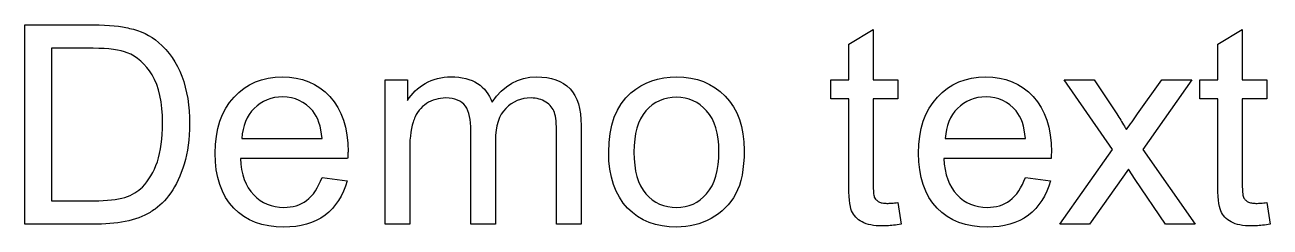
# Model space of a CAD drawing. Extents: x 6 to 250, y -1 to 39.
import ezdxf

# ---------------------------------------------------------------- set-up
doc = ezdxf.new("R2010")
doc.units = 0

msp = doc.modelspace()

# ---------------------------------------------------------------- linework, layer by layer
at = {"linetype": 'Continuous'}
for points in [[(5.896501, 0), (5.896501, 39.139942), (19.380466, 39.139942), (20.49426, 39.129692), (21.539723, 39.098943), (22.516855, 39.047695), (23.425656, 38.975948), (24.266126, 38.883701), (25.038265, 38.770955), (25.742074, 38.63771, -0.002011), (27.200938, 38.28125), (27.994716, 38.037536), (28.758883, 37.752824), (29.49344, 37.427114), (30.198387, 37.060405), (30.873724, 36.652697), (31.519452, 36.203991), (32.135569, 35.714286), (32.876959, 35.036671), (33.570517, 34.31578), (34.216245, 33.551613), (34.81414, 32.744169), (35.364204, 31.893449), (35.866436, 30.999453), (36.320836, 30.062181), (36.727405, 29.081633), (37.086142, 28.02592), (37.397048, 26.936042), (37.660122, 25.811999), (37.875364, 24.65379), (38.042775, 23.461416), (38.162354, 22.234876), (38.234102, 20.974171), (38.258017, 19.6793), (38.240935, 18.599672), (38.189687, 17.547376), (38.104273, 16.522413), (37.984694, 15.524781), (37.830949, 14.554483), (37.643039, 13.611516), (37.420964, 12.695882), (37.164723, 11.80758), (36.90051, 10.969388), (36.618076, 10.167638), (36.31742, 9.402332), (35.998542, 8.673469), (35.661443, 7.98105), (35.306122, 7.325073), (34.93258, 6.705539), (34.540816, 6.122449), (34.134247, 5.573524), (33.71629, 5.056487), (33.286944, 4.571337), (32.84621, 4.118076), (32.394087, 3.696702), (31.930576, 3.307216), (31.455676, 2.949617, -0.006237), (30.481961, 2.306168), (29.967201, 2.008929), (29.425109, 1.732188), (28.855685, 1.475948), (28.258929, 1.240206), (27.63484, 1.024964), (26.983418, 0.83022), (26.304665, 0.655977), (25.6168, 0.502232), (24.901603, 0.368987), (24.159074, 0.256241), (23.389213, 0.163994), (22.592019, 0.092247), (21.767493, 0.040999), (20.915634, 0.01025), (20.036443, 0), (5.896501, 0)], [(177.335768, 4.227405), (177.991745, 0, -0.013754), (176.52263, -0.222075, -0.016612), (175.176511, -0.341655, -0.013277), (174.34743, -0.364431), (173.726757, -0.351904), (173.14025, -0.314322), (172.587909, -0.251685), (172.069733, -0.163994), (171.585722, -0.051248), (171.135877, 0.086552), (170.720198, 0.249408), (170.338683, 0.437318), (169.987918, 0.646866), (169.664485, 0.874636), (169.368385, 1.120627), (169.099616, 1.38484), (168.85818, 1.667274), (168.644077, 1.96793), (168.457306, 2.286808), (168.297867, 2.623907), (168.161205, 2.999727), (168.042765, 3.47121), (167.942546, 4.038356), (167.860549, 4.701166), (167.796774, 5.459639), (167.75122, 6.313776), (167.723887, 7.263575), (167.714777, 8.309038), (167.714777, 24.635569), (164.216234, 24.635569), (164.216234, 28.35277), (167.714777, 28.35277), (167.714777, 35.349854), (172.525272, 38.265306), (172.525272, 28.35277), (177.335768, 28.35277), (177.335768, 24.635569), (172.525272, 24.635569), (172.525272, 7.944606, 0.012795), (172.556021, 6.618987), (172.579937, 6.268222), (172.610686, 5.96301), (172.648268, 5.703353), (172.692683, 5.489249), (172.743931, 5.3207, 0.052811), (173.003589, 4.914131, 0.035144), (173.222248, 4.67725, 0.033513), (173.47735, 4.467702), (173.618567, 4.373178), (173.771172, 4.304847), (173.937444, 4.245627), (174.117382, 4.195517), (174.310987, 4.154519, 0.024965), (174.739194, 4.099854, 0.019923), (175.222065, 4.081633, 0.016972), (176.151366, 4.118076, 0.010357), (177.335768, 4.227405)], [(249.835768, 4.227405), (250.491745, 0, -0.013754), (249.02263, -0.222075, -0.016612), (247.676511, -0.341655, -0.013277), (246.84743, -0.364431), (246.226757, -0.351904), (245.64025, -0.314322), (245.087909, -0.251685), (244.569733, -0.163994), (244.085722, -0.051248), (243.635877, 0.086552), (243.220198, 0.249408), (242.838683, 0.437318), (242.487918, 0.646866), (242.164485, 0.874636), (241.868385, 1.120627), (241.599616, 1.38484), (241.35818, 1.667274), (241.144077, 1.96793), (240.957306, 2.286808), (240.797867, 2.623907), (240.661205, 2.999727), (240.542765, 3.47121), (240.442546, 4.038356), (240.360549, 4.701166), (240.296774, 5.459639), (240.25122, 6.313776), (240.223887, 7.263575), (240.214777, 8.309038), (240.214777, 24.635569), (236.716234, 24.635569), (236.716234, 28.35277), (240.214777, 28.35277), (240.214777, 35.349854), (245.025272, 38.265306), (245.025272, 28.35277), (249.835768, 28.35277), (249.835768, 24.635569), (245.025272, 24.635569), (245.025272, 7.944606, 0.012795), (245.056021, 6.618987), (245.079937, 6.268222), (245.110686, 5.96301), (245.148268, 5.703353), (245.192683, 5.489249), (245.243931, 5.3207, 0.052811), (245.503589, 4.914131, 0.035144), (245.722248, 4.67725, 0.033513), (245.97735, 4.467702), (246.118567, 4.373178), (246.271172, 4.304847), (246.437444, 4.245627), (246.617382, 4.195517), (246.810987, 4.154519, 0.024965), (247.239194, 4.099854, 0.019923), (247.722065, 4.081633, 0.016972), (248.651366, 4.118076, 0.010357), (249.835768, 4.227405)], [(64.261903, 9.183673), (69.218172, 8.527697), (68.878795, 7.465151), (68.480198, 6.464103), (68.022381, 5.524554), (67.505344, 4.646501), (66.929086, 3.829947), (66.293609, 3.074891), (65.598912, 2.381332), (64.844994, 1.749271), (64.017051, 1.202624), (63.136721, 0.728863), (62.204004, 0.327988), (61.218901, 0), (60.18141, -0.255102), (59.091532, -0.437318), (57.949267, -0.546647), (56.754615, -0.58309), (55.245641, -0.525009), (53.816386, -0.350765), (52.466851, -0.060359), (51.197035, 0.34621), (50.006938, 0.868941), (48.896561, 1.507835), (47.865903, 2.262892), (46.914965, 3.134111), (46.060828, 4.147686), (45.320577, 5.256924), (44.69421, 6.461826), (44.181729, 7.762391), (43.783132, 9.158619), (43.49842, 10.65051), (43.327592, 12.238065), (43.27065, 13.921283), (43.328731, 15.639805), (43.502975, 17.260386), (43.793381, 18.783027), (44.19995, 20.207726), (44.722682, 21.534484), (45.361576, 22.763302), (46.116632, 23.894178), (46.987851, 24.927114), (47.933095, 25.866664), (48.94667, 26.68094), (50.028576, 27.369944), (51.178813, 27.933673), (52.397381, 28.37213), (53.68428, 28.685313), (55.039509, 28.873223), (56.46307, 28.93586), (57.852465, 28.875501), (59.178084, 28.694424), (60.439928, 28.392629), (61.637997, 27.970117), (62.77229, 27.426886), (63.842807, 26.762937), (64.849549, 25.978271), (65.792516, 25.072886), (66.629569, 24.058172), (67.355016, 22.945517), (67.968855, 21.734922), (68.471087, 20.426385), (68.861712, 19.019907), (69.14073, 17.515488), (69.308141, 15.913129), (69.363944, 14.212828, -0.016811), (69.322946, 13.31086, -0.002948), (69.291058, 12.900875), (48.226918, 12.900875), (48.315748, 11.768859), (48.472909, 10.705175), (48.698401, 9.709821), (48.992224, 8.782799), (49.354378, 7.924107), (49.784863, 7.133746), (50.283678, 6.411716), (50.850825, 5.758017), (51.453276, 5.177205), (52.094447, 4.673834), (52.77434, 4.247905), (53.492953, 3.899417), (54.250287, 3.628371), (55.046342, 3.434767), (55.881118, 3.318604), (56.754615, 3.279883), (57.398064, 3.301522), (58.016459, 3.366436), (58.609799, 3.474626), (59.178084, 3.626093), (59.721315, 3.820836), (60.239491, 4.058856), (60.732612, 4.340151), (61.200679, 4.664723), (61.678995, 5.054209), (62.129979, 5.493805), (62.553631, 5.983509), (62.94995, 6.523324), (63.318937, 7.113247), (63.660592, 7.75328), (63.974914, 8.443422), (64.261903, 9.183673)], [(76.673953, 0), (76.673953, 28.35277), (81.047131, 28.35277), (81.047131, 24.271137), (81.388785, 24.785897), (81.757772, 25.273324), (82.154091, 25.733418), (82.577743, 26.166181), (83.028727, 26.571611), (83.507043, 26.949708), (84.012692, 27.300474), (84.545673, 27.623907), (85.118514, 27.931396), (85.707298, 28.197886), (86.312027, 28.423378), (86.932699, 28.607872), (87.569315, 28.751367), (88.221875, 28.853863), (88.89038, 28.915361), (89.574827, 28.93586), (90.358355, 28.915361), (91.10544, 28.853863), (91.816081, 28.751367), (92.490279, 28.607872), (93.128034, 28.423378), (93.729346, 28.197886), (94.294215, 27.931396), (94.822641, 27.623907), (95.297541, 27.279974), (95.738275, 26.904155), (96.144844, 26.496447), (96.517247, 26.056851), (96.855485, 25.585368), (97.159558, 25.081997), (97.429465, 24.546738), (97.665206, 23.979592), (98.535287, 25.141217), (99.469142, 26.147959), (100.466773, 26.999818), (101.52818, 27.696793), (102.653362, 28.238885), (103.84232, 28.626093), (105.095053, 28.858418), (106.411562, 28.93586), (107.438803, 28.899417), (108.406824, 28.790087), (109.315625, 28.607872), (110.165206, 28.35277), (110.955567, 28.024781), (111.686708, 27.623907), (112.358628, 27.150146), (112.971329, 26.603499), (113.483811, 25.980548), (113.927961, 25.277879), (114.303781, 24.49549), (114.611271, 23.633382), (114.850429, 22.691554), (115.021256, 21.670007), (115.123752, 20.568741), (115.157918, 19.387755), (115.157918, 0), (110.347422, 0), (110.347422, 17.784257), (110.340589, 18.486926), (110.32009, 19.137208), (110.285924, 19.735104), (110.238093, 20.280612), (110.176595, 20.773734), (110.101431, 21.214468), (110.012601, 21.602815), (109.910104, 21.938776), (109.788248, 22.241709), (109.641336, 22.530977), (109.46937, 22.806578), (109.272349, 23.068513), (109.050274, 23.316782), (108.803144, 23.551385), (108.530959, 23.772321), (108.23372, 23.979592), (107.91712, 24.167502), (107.586854, 24.330357), (107.242921, 24.468158), (106.885323, 24.580904), (106.514058, 24.668595), (106.129128, 24.731232), (105.730531, 24.768814), (105.318268, 24.781341), (104.587127, 24.749453), (103.887874, 24.65379), (103.220509, 24.494351), (102.585031, 24.271137), (101.981442, 23.984147), (101.40974, 23.633382), (100.869926, 23.218841), (100.361999, 22.740525), (99.883683, 22.21096), (99.469142, 21.606232), (99.118377, 20.926339), (98.831387, 20.171283), (98.608173, 19.341062), (98.448734, 18.435678), (98.353071, 17.455129), (98.321183, 16.399417), (98.321183, 0), (93.510687, 0), (93.510687, 18.367347), (93.493605, 19.144042), (93.442357, 19.870627), (93.356943, 20.547103), (93.237364, 21.173469), (93.083619, 21.749727), (92.895709, 22.275875), (92.673634, 22.751913), (92.417393, 23.177843), (92.101932, 23.553663), (91.738639, 23.879373), (91.327515, 24.154974), (90.868559, 24.380466), (90.361772, 24.555849), (89.807152, 24.681122), (89.204702, 24.756286), (88.554419, 24.781341), (88.048771, 24.764258), (87.552233, 24.71301), (87.064806, 24.627597), (86.586489, 24.508017), (86.117284, 24.354273), (85.657189, 24.166363), (85.206205, 23.944288), (84.764332, 23.688047), (84.360041, 23.399918), (83.985359, 23.082179), (83.640288, 22.734831), (83.324827, 22.357872), (83.038976, 21.951303), (82.782736, 21.515124), (82.556105, 21.049335, 0.007448), (82.154091, 20.015261), (81.976431, 19.419643), (81.826103, 18.767083), (81.703107, 18.05758), (81.607444, 17.291135), (81.539113, 16.467748), (81.498115, 15.587418), (81.484448, 14.650146), (81.484448, 0), (76.673953, 0)], [(202.428571, 9.183673), (207.38484, 8.527697), (207.045463, 7.465151), (206.646866, 6.464103), (206.189049, 5.524554), (205.672012, 4.646501), (205.095754, 3.829947), (204.460277, 3.074891), (203.765579, 2.381332), (203.011662, 1.749271), (202.183719, 1.202624), (201.303389, 0.728863), (200.370672, 0.327988), (199.385569, 0), (198.348078, -0.255102), (197.2582, -0.437318), (196.115935, -0.546647), (194.921283, -0.58309), (193.412309, -0.525009), (191.983054, -0.350765), (190.633519, -0.060359), (189.363703, 0.34621), (188.173606, 0.868941), (187.063229, 1.507835), (186.032571, 2.262892), (185.081633, 3.134111), (184.227496, 4.147686), (183.487245, 5.256924), (182.860878, 6.461826), (182.348397, 7.762391), (181.9498, 9.158619), (181.665087, 10.65051), (181.49426, 12.238065), (181.437318, 13.921283), (181.495399, 15.639805), (181.669643, 17.260386), (181.960049, 18.783027), (182.366618, 20.207726), (182.889349, 21.534484), (183.528243, 22.763302), (184.2833, 23.894178), (185.154519, 24.927114), (186.099763, 25.866664), (187.113338, 26.68094), (188.195244, 27.369944), (189.345481, 27.933673), (190.564049, 28.37213), (191.850948, 28.685313), (193.206177, 28.873223), (194.629738, 28.93586), (196.019133, 28.875501), (197.344752, 28.694424), (198.606596, 28.392629), (199.804665, 27.970117), (200.938958, 27.426886), (202.009475, 26.762937), (203.016217, 25.978271), (203.959184, 25.072886), (204.796237, 24.058172), (205.521684, 22.945517), (206.135523, 21.734922), (206.637755, 20.426385), (207.02838, 19.019907), (207.307398, 17.515488), (207.474809, 15.913129), (207.530612, 14.212828, -0.016811), (207.489614, 13.31086, -0.002948), (207.457726, 12.900875), (186.393586, 12.900875), (186.482416, 11.768859), (186.639577, 10.705175), (186.865069, 9.709821), (187.158892, 8.782799), (187.521046, 7.924107), (187.951531, 7.133746), (188.450346, 6.411716), (189.017493, 5.758017), (189.619944, 5.177205), (190.261115, 4.673834), (190.941008, 4.247905), (191.659621, 3.899417), (192.416955, 3.628371), (193.21301, 3.434767), (194.047786, 3.318604), (194.921283, 3.279883), (195.564732, 3.301522), (196.183127, 3.366436), (196.776467, 3.474626), (197.344752, 3.626093), (197.887983, 3.820836), (198.406159, 4.058856), (198.89928, 4.340151), (199.367347, 4.664723), (199.845663, 5.054209), (200.296647, 5.493805), (200.720299, 5.983509), (201.116618, 6.523324), (201.485605, 7.113247), (201.827259, 7.75328), (202.141582, 8.443422), (202.428571, 9.183673)], [(209.213795, 0), (219.563649, 14.650146), (210.015544, 28.35277), (215.919334, 28.35277), (220.365398, 21.64723, -0.010396), (221.89601, 19.21465, -0.005983), (222.260442, 18.586006, 0.009035), (224.447031, 21.64723), (229.257526, 28.35277), (235.08843, 28.35277), (225.467439, 14.650146), (235.744407, 0), (229.913503, 0), (224.009713, 8.746356), (222.69776, 10.787172), (215.044699, 0), (209.213795, 0)]]:
    msp.add_lwpolyline(points, format="xyb", dxfattribs=at)
for points in [[(11.144315, 4.591837), (19.453353, 4.591837), (20.392903, 4.602086), (21.280066, 4.632835), (22.114841, 4.684083), (22.89723, 4.755831), (23.627232, 4.848078), (24.304847, 4.960824), (24.930075, 5.094069), (25.502915, 5.247813), (26.035897, 5.43914), (26.541545, 5.648688), (27.019862, 5.876458), (27.470845, 6.122449), (27.894497, 6.386662), (28.290816, 6.669096), (28.659803, 6.969752), (29.001458, 7.28863), (29.445609, 7.780612), (29.866983, 8.309038), (30.265579, 8.873907), (30.641399, 9.475219), (30.994442, 10.112974), (31.324708, 10.787172), (31.632198, 11.497813), (31.91691, 12.244898), (32.156068, 13.048925), (32.363338, 13.89395), (32.538721, 14.779974), (32.682216, 15.706997), (32.793823, 16.675018), (32.873542, 17.684038), (32.921374, 18.734056), (32.937318, 19.825073), (32.90543, 21.312409), (32.809767, 22.713192), (32.650328, 24.027423), (32.427114, 25.255102), (32.140124, 26.396228), (31.789359, 27.450802), (31.374818, 28.418823), (30.896501, 29.300292), (30.37377, 30.086097), (29.825984, 30.803571), (29.253143, 31.452715), (28.655248, 32.033528), (28.032298, 32.546009), (27.384293, 32.99016), (26.711234, 33.36598), (26.01312, 33.673469), (25.445973, 33.878462), (24.801385, 34.056122), (24.079355, 34.20645), (23.279883, 34.329446), (22.40297, 34.425109), (21.448615, 34.49344), (20.416819, 34.534439), (19.30758, 34.548105), (11.144315, 34.548105), (11.144315, 4.591837)], [(120.572886, 14.139942), (120.641217, 16.044096), (120.84621, 17.8207), (121.187864, 19.469752), (121.666181, 20.991254), (122.281159, 22.385204), (123.032799, 23.651603), (123.921101, 24.790452), (124.946064, 25.801749), (125.89928, 26.536306), (126.900328, 27.172923), (127.949207, 27.711598), (129.045918, 28.152332), (130.190461, 28.495126), (131.382835, 28.739978), (132.623041, 28.88689), (133.911079, 28.93586), (135.335778, 28.87664), (136.694424, 28.69898), (137.987017, 28.402879), (139.213557, 27.988338), (140.374043, 27.455357), (141.468477, 26.803936), (142.496857, 26.034074), (143.459184, 25.145773), (144.330403, 24.134475), (145.085459, 23.03207), (145.724353, 21.838557), (146.247085, 20.553936), (146.653653, 19.178207), (146.94406, 17.71137), (147.118304, 16.153426), (147.176385, 14.504373), (147.150191, 13.174198), (147.071611, 11.91691), (146.940643, 10.732507), (146.757289, 9.620991), (146.521547, 8.582362), (146.233418, 7.616618), (145.892903, 6.723761), (145.5, 5.90379), (145.058127, 5.158983), (144.5707, 4.455175), (144.037719, 3.792365), (143.459184, 3.170554), (142.835095, 2.589741), (142.165452, 2.049927), (141.450255, 1.551112), (140.689504, 1.093294), (139.913949, 0.700392), (139.117894, 0.359876), (138.301339, 0.071747), (137.464286, -0.163994), (136.606733, -0.347349), (135.728681, -0.478316), (134.830129, -0.556897), (133.911079, -0.58309), (132.453353, -0.525009), (131.068513, -0.350765), (129.75656, -0.060359), (128.517493, 0.34621), (127.351312, 0.868941), (126.258017, 1.507835), (125.237609, 2.262892), (124.290087, 3.134111), (123.418868, 4.151102), (122.663812, 5.27059), (122.024918, 6.492575), (121.502187, 7.817055), (121.095618, 9.244032), (120.805211, 10.773506), (120.630968, 12.405476), (120.572886, 14.139942)], [(48.518463, 16.836735), (64.261903, 16.836735), (64.169657, 17.702259), (64.038689, 18.51312), (63.869001, 19.269315), (63.660592, 19.970845), (63.413461, 20.617711), (63.12761, 21.209913), (62.803039, 21.747449), (62.439746, 22.230321), (61.837295, 22.879464), (61.196124, 23.442055), (60.516231, 23.918094), (59.797618, 24.30758), (59.040284, 24.610514), (58.244229, 24.826895), (57.409453, 24.956724), (56.535956, 25), (55.714846, 24.964696), (54.927902, 24.858783), (54.175123, 24.682261), (53.45651, 24.435131), (52.772062, 24.117392), (52.12178, 23.729045), (51.505663, 23.270089), (50.923711, 22.740525), (50.407813, 22.169962), (49.953412, 21.551567), (49.56051, 20.885341), (49.229105, 20.171283), (48.959198, 19.409393), (48.750788, 18.599672), (48.603877, 17.742119), (48.518463, 16.836735)], [(125.529155, 14.139942), (125.565598, 12.8166), (125.674927, 11.57981), (125.857143, 10.429574), (126.112245, 9.365889), (126.440233, 8.388757), (126.841108, 7.498178), (127.314869, 6.694151), (127.861516, 5.976676), (128.482188, 5.344616), (129.141582, 4.796829), (129.839696, 4.333318), (130.576531, 3.954082), (131.352086, 3.65912), (132.166363, 3.448433), (133.01936, 3.322021), (133.911079, 3.279883), (134.768632, 3.322021), (135.592019, 3.448433), (136.381241, 3.65912), (137.136297, 3.954082), (137.857188, 4.333318), (138.543914, 4.796829), (139.196474, 5.344616), (139.814869, 5.976676), (140.378599, 6.712372), (140.867165, 7.534621), (141.280567, 8.443422), (141.618805, 9.438776), (141.881879, 10.520681), (142.069789, 11.68914), (142.182535, 12.944151), (142.220117, 14.285714), (142.182535, 15.557808), (142.069789, 16.750182), (141.881879, 17.862837), (141.618805, 18.895773), (141.280567, 19.848989), (140.867165, 20.722485), (140.378599, 21.516263), (139.814869, 22.230321), (139.196474, 22.862382), (138.543914, 23.410168), (137.857188, 23.873679), (137.136297, 24.252915), (136.381241, 24.547877), (135.592019, 24.758564), (134.768632, 24.884976), (133.911079, 24.927114), (133.01936, 24.884976), (132.166363, 24.758564), (131.352086, 24.547877), (130.576531, 24.252915), (129.839696, 23.873679), (129.141582, 23.410168), (128.482188, 22.862382), (127.861516, 22.230321), (127.314869, 21.513985), (126.841108, 20.713375), (126.440233, 19.828489), (126.112245, 18.859329), (125.857143, 17.805895), (125.674927, 16.668185), (125.565598, 15.446201), (125.529155, 14.139942)], [(186.685131, 16.836735), (202.428571, 16.836735), (202.336325, 17.702259), (202.205357, 18.51312), (202.035669, 19.269315), (201.827259, 19.970845), (201.580129, 20.617711), (201.294278, 21.209913), (200.969707, 21.747449), (200.606414, 22.230321), (200.003963, 22.879464), (199.362792, 23.442055), (198.682899, 23.918094), (197.964286, 24.30758), (197.206952, 24.610514), (196.410897, 24.826895), (195.576121, 24.956724), (194.702624, 25), (193.881514, 24.964696), (193.09457, 24.858783), (192.341791, 24.682261), (191.623178, 24.435131), (190.93873, 24.117392), (190.288448, 23.729045), (189.672331, 23.270089), (189.090379, 22.740525), (188.574481, 22.169962), (188.12008, 21.551567), (187.727177, 20.885341), (187.395773, 20.171283), (187.125866, 19.409393), (186.917456, 18.599672), (186.770545, 17.742119), (186.685131, 16.836735)]]:
    msp.add_lwpolyline(points, dxfattribs=at)

doc.saveas('drawing.dxf')
